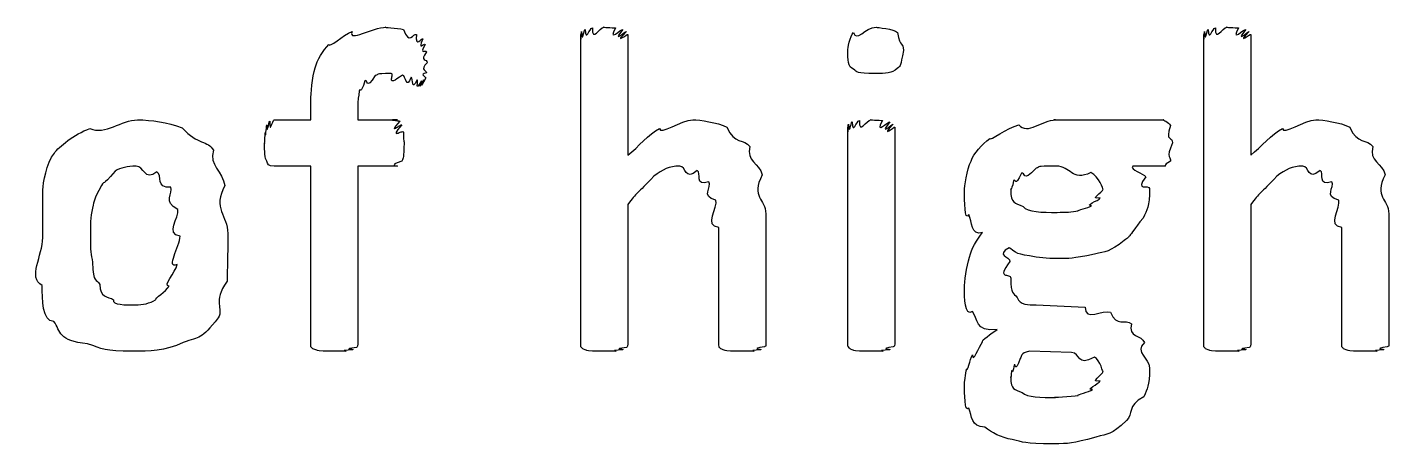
# Model space of a CAD drawing. Header units: millimetres. Extents: x 0 to 216, y 0 to 279.
# Drawn here: x 120.13 to 130.52, y 142.21 to 145.38 of the extents above; entities that cross this region are included whole.
import ezdxf

# ---------------------------------------------------------------- set-up
doc = ezdxf.new("R2010")
doc.units = ezdxf.units.MM
doc.layers.get('0').update_dxf_attribs({"linetype": 'CONTINUOUS'})

msp = doc.modelspace()

# ---------------------------------------------------------------- linework, layer by layer
at = {"color": 0}
for p, q in [((124.354, 142.969), (124.354, 145.328)), ((124.713, 145.328), (124.713, 144.407)), ((129.107, 142.969), (129.107, 145.328)), ((129.465, 145.328), (129.465, 144.407)), ((126.815, 145.207), (126.815, 145.207)), ((123.182, 145.113), (123.182, 145.113)), ((122.294, 144.677), (122.294, 144.826)), ((122.652, 144.788), (122.652, 144.677)), ((122.013, 144.677), (122.294, 144.677)), ((122.652, 144.677), (122.955, 144.677)), ((126.391, 142.969), (126.391, 144.622)), ((126.749, 144.622), (126.749, 142.969)), ((128.262, 144.677), (128.802, 144.677)), ((128.869, 144.501), (128.869, 144.501)), ((122.294, 144.325), (122.013, 144.325)), ((122.294, 142.969), (122.294, 144.325)), ((122.955, 144.325), (122.652, 144.325)), ((122.652, 144.325), (122.652, 142.969)), ((128.808, 144.325), (128.566, 144.325)), ((128.339, 144.148), (128.339, 144.148)), ((124.713, 144.032), (124.713, 142.969)), ((129.465, 144.032), (129.465, 142.969)), ((125.765, 143.961), (125.765, 142.969)), ((130.518, 143.961), (130.518, 142.969)), ((121.296, 143.79), (121.296, 143.79)), ((121.66, 143.812), (121.66, 143.812)), ((125.407, 142.969), (125.407, 143.856)), ((130.16, 142.969), (130.16, 143.856)), ((127.827, 143.266), (128.202, 143.25)), ((128.097, 142.903), (127.777, 142.913)), ((128.339, 142.759), (128.339, 142.759))]:
    msp.add_line(p, q, dxfattribs=at)
for points in [[(122.432, 145.251), (122.433, 145.22), (122.538, 145.328), (122.608, 145.35)], [(122.608, 145.35), (122.577, 145.264), (122.768, 145.383), (122.867, 145.383)], [(122.867, 145.383), (122.837, 145.383), (122.955, 145.378), (123, 145.367)], [(123, 145.367), (123.044, 145.242), (123.077, 145.342), (123.099, 145.328)], [(124.354, 145.328), (124.354, 145.235), (124.356, 145.342), (124.36, 145.35)], [(124.36, 145.35), (124.365, 145.251), (124.376, 145.362), (124.387, 145.367)], [(124.387, 145.367), (124.39, 145.262), (124.42, 145.378), (124.442, 145.378)], [(124.442, 145.378), (124.438, 145.264), (124.497, 145.383), (124.531, 145.383)], [(124.531, 145.383), (124.509, 145.383), (124.597, 145.38), (124.619, 145.378)], [(124.619, 145.378), (124.555, 145.262), (124.663, 145.373), (124.674, 145.367)], [(124.674, 145.367), (124.582, 145.251), (124.697, 145.357), (124.701, 145.35)], [(124.701, 145.35), (124.593, 145.24), (124.713, 145.339), (124.713, 145.328)], [(126.391, 145.207), (126.391, 145.214), (126.405, 145.318), (126.435, 145.344)], [(126.435, 145.344), (126.453, 145.264), (126.524, 145.383), (126.606, 145.383)], [(126.606, 145.383), (126.614, 145.383), (126.741, 145.369), (126.771, 145.344)], [(126.771, 145.344), (126.79, 145.218), (126.815, 145.276), (126.815, 145.207)], [(129.107, 145.328), (129.107, 145.235), (129.109, 145.342), (129.112, 145.35)], [(129.112, 145.35), (129.118, 145.251), (129.129, 145.362), (129.14, 145.367)], [(129.14, 145.367), (129.143, 145.262), (129.173, 145.378), (129.195, 145.378)], [(129.195, 145.378), (129.191, 145.264), (129.25, 145.383), (129.284, 145.383)], [(129.284, 145.383), (129.261, 145.383), (129.35, 145.38), (129.372, 145.378)], [(129.372, 145.378), (129.308, 145.262), (129.416, 145.373), (129.427, 145.367)], [(129.427, 145.367), (129.334, 145.251), (129.45, 145.357), (129.454, 145.35)], [(129.454, 145.35), (129.345, 145.24), (129.465, 145.339), (129.465, 145.328)], [(122.327, 145.074), (122.341, 145.132), (122.388, 145.207), (122.432, 145.251)], [(123.099, 145.328), (123.091, 145.218), (123.14, 145.306), (123.148, 145.295)], [(123.148, 145.295), (123.106, 145.196), (123.161, 145.269), (123.165, 145.251)], [(123.165, 145.251), (123.117, 145.162), (123.176, 145.218), (123.176, 145.196)], [(123.176, 145.196), (123.121, 145.118), (123.182, 145.146), (123.182, 145.113)], [(126.435, 145.063), (126.391, 145.077), (126.391, 145.136), (126.391, 145.207)], [(126.815, 145.207), (126.79, 145.081), (126.799, 145.094), (126.766, 145.069)], [(122.294, 144.826), (122.294, 144.872), (122.305, 145.004), (122.327, 145.074)], [(122.906, 145.03), (122.771, 145.03), (122.818, 145.025), (122.785, 145.014)], [(122.994, 145.019), (122.852, 144.912), (122.939, 145.03), (122.906, 145.03)], [(123.06, 145.003), (123.022, 144.901), (123.019, 145.015), (122.994, 145.019)], [(123.176, 145.036), (123.117, 145.019), (123.173, 145.008), (123.171, 144.997)], [(123.182, 145.113), (123.121, 145.052), (123.179, 145.054), (123.176, 145.036)], [(126.6, 145.03), (126.449, 145.03), (126.464, 145.041), (126.435, 145.063)], [(126.766, 145.069), (126.728, 145.03), (126.68, 145.03), (126.6, 145.03)], [(122.707, 144.975), (122.669, 144.857), (122.674, 144.931), (122.663, 144.898)], [(122.785, 145.014), (122.709, 144.894), (122.73, 144.993), (122.707, 144.975)], [(123.104, 144.981), (123.057, 144.887), (123.078, 144.994), (123.06, 145.003)], [(123.137, 144.975), (123.083, 144.876), (123.118, 144.976), (123.104, 144.981)], [(123.154, 144.981), (123.099, 144.876), (123.144, 144.975), (123.137, 144.975)], [(123.171, 144.997), (123.11, 144.883), (123.161, 144.984), (123.154, 144.981)], [(122.663, 144.898), (122.65, 144.794), (122.652, 144.832), (122.652, 144.788)], [(120.337, 144.424), (120.37, 144.471), (120.489, 144.567), (120.607, 144.611)], [(120.607, 144.611), (120.726, 144.559), (120.85, 144.677), (120.971, 144.677)], [(120.971, 144.677), (121.079, 144.677), (121.199, 144.657), (121.313, 144.617)], [(121.313, 144.617), (121.429, 144.482), (121.509, 144.523), (121.55, 144.446)], [(121.947, 144.584), (121.948, 144.519), (121.954, 144.624), (121.958, 144.639)], [(121.958, 144.639), (121.959, 144.548), (121.972, 144.662), (121.98, 144.666)], [(121.98, 144.666), (121.977, 144.559), (122.002, 144.677), (122.013, 144.677)], [(122.955, 144.677), (122.859, 144.677), (122.968, 144.673), (122.972, 144.666)], [(122.972, 144.666), (122.87, 144.548), (122.984, 144.653), (122.989, 144.639)], [(122.989, 144.639), (122.881, 144.519), (123, 144.606), (123, 144.584)], [(124.713, 144.407), (124.791, 144.471), (124.874, 144.567), (124.955, 144.611)], [(124.955, 144.611), (124.956, 144.559), (125.123, 144.677), (125.209, 144.677)], [(125.209, 144.677), (125.261, 144.677), (125.397, 144.658), (125.468, 144.622)], [(125.468, 144.622), (125.523, 144.486), (125.6, 144.536), (125.644, 144.473)], [(126.391, 144.622), (126.391, 144.53), (126.392, 144.636), (126.396, 144.645)], [(126.396, 144.645), (126.402, 144.545), (126.413, 144.657), (126.424, 144.661)], [(126.424, 144.661), (126.427, 144.556), (126.457, 144.672), (126.479, 144.672)], [(126.479, 144.672), (126.475, 144.559), (126.534, 144.677), (126.567, 144.677)], [(126.567, 144.677), (126.545, 144.677), (126.633, 144.675), (126.655, 144.672)], [(126.655, 144.672), (126.592, 144.556), (126.699, 144.668), (126.711, 144.661)], [(126.711, 144.661), (126.618, 144.545), (126.734, 144.651), (126.738, 144.645)], [(126.738, 144.645), (126.629, 144.53), (126.749, 144.629), (126.749, 144.622)], [(127.474, 144.534), (127.471, 144.512), (127.609, 144.617), (127.695, 144.639)], [(127.695, 144.639), (127.762, 144.559), (127.876, 144.677), (127.976, 144.677)], [(127.976, 144.677), (127.917, 144.677), (128.081, 144.677), (128.125, 144.677)], [(128.125, 144.677), (128.126, 144.677), (128.218, 144.677), (128.262, 144.677)], [(128.802, 144.677), (128.787, 144.677), (128.841, 144.662), (128.852, 144.633)], [(128.852, 144.633), (128.809, 144.501), (128.869, 144.559), (128.869, 144.501)], [(129.465, 144.407), (129.544, 144.471), (129.626, 144.567), (129.708, 144.611)], [(129.708, 144.611), (129.709, 144.559), (129.876, 144.677), (129.962, 144.677)], [(129.962, 144.677), (130.014, 144.677), (130.15, 144.658), (130.221, 144.622)], [(130.221, 144.622), (130.276, 144.486), (130.353, 144.536), (130.397, 144.473)], [(121.941, 144.501), (121.941, 144.475), (121.943, 144.562), (121.947, 144.584)], [(121.958, 144.363), (121.941, 144.38), (121.941, 144.438), (121.941, 144.501)], [(123.005, 144.501), (123.002, 144.38), (123, 144.392), (122.989, 144.363)], [(123, 144.584), (123.002, 144.475), (123.005, 144.534), (123.005, 144.501)], [(127.331, 144.363), (127.35, 144.42), (127.415, 144.49), (127.474, 144.534)], [(128.869, 144.501), (128.809, 144.38), (128.863, 144.392), (128.852, 144.363)], [(120.249, 144.143), (120.249, 144.195), (120.278, 144.347), (120.337, 144.424)], [(121.55, 144.446), (121.513, 144.332), (121.623, 144.282), (121.638, 144.176)], [(125.644, 144.473), (125.611, 144.365), (125.718, 144.343), (125.738, 144.259)], [(130.397, 144.473), (130.364, 144.365), (130.471, 144.343), (130.491, 144.259)], [(120.96, 144.325), (120.895, 144.325), (120.844, 144.311), (120.8, 144.286)], [(121.12, 144.28), (121.021, 144.206), (121.022, 144.325), (120.96, 144.325)], [(122.013, 144.325), (121.963, 144.325), (121.969, 144.337), (121.958, 144.363)], [(122.989, 144.363), (122.867, 144.325), (122.969, 144.325), (122.955, 144.325)], [(125.109, 144.325), (125.027, 144.325), (124.977, 144.298), (124.911, 144.248)], [(125.242, 144.292), (125.144, 144.206), (125.16, 144.325), (125.109, 144.325)], [(125.33, 144.204), (125.217, 144.166), (125.277, 144.272), (125.242, 144.292)], [(127.281, 144.137), (127.281, 144.166), (127.298, 144.297), (127.331, 144.363)], [(127.827, 144.308), (127.718, 144.188), (127.745, 144.288), (127.716, 144.27)], [(127.981, 144.325), (127.806, 144.325), (127.871, 144.319), (127.827, 144.308)], [(128.246, 144.275), (128.097, 144.206), (128.094, 144.325), (127.981, 144.325)], [(128.566, 144.325), (128.538, 144.298), (128.645, 144.271), (128.665, 144.242)], [(128.852, 144.363), (128.787, 144.325), (128.826, 144.325), (128.808, 144.325)], [(129.862, 144.325), (129.78, 144.325), (129.73, 144.298), (129.664, 144.248)], [(129.994, 144.292), (129.897, 144.206), (129.913, 144.325), (129.862, 144.325)], [(130.083, 144.204), (129.97, 144.166), (130.03, 144.272), (129.994, 144.292)], [(120.8, 144.286), (120.693, 144.155), (120.724, 144.223), (120.696, 144.176)], [(121.225, 144.165), (121.109, 144.151), (121.164, 144.254), (121.12, 144.28)], [(124.911, 144.248), (124.78, 144.107), (124.781, 144.128), (124.713, 144.032)], [(125.385, 144.066), (125.265, 144.089), (125.355, 144.166), (125.33, 144.204)], [(125.738, 144.259), (125.647, 144.082), (125.765, 144.078), (125.765, 143.961)], [(127.656, 144.214), (127.634, 144.111), (127.634, 144.168), (127.634, 144.143)], [(127.716, 144.27), (127.663, 144.155), (127.67, 144.236), (127.656, 144.214)], [(128.339, 144.148), (128.339, 144.144), (128.308, 144.245), (128.246, 144.275)], [(128.665, 144.242), (128.574, 144.126), (128.692, 144.187), (128.692, 144.154)], [(129.664, 144.248), (129.533, 144.107), (129.534, 144.128), (129.465, 144.032)], [(130.138, 144.066), (130.018, 144.089), (130.108, 144.166), (130.083, 144.204)], [(130.491, 144.259), (130.4, 144.082), (130.518, 144.078), (130.518, 143.961)], [(120.249, 143.779), (120.249, 143.857), (120.249, 144.032), (120.249, 144.143)], [(120.696, 144.176), (120.635, 144.06), (120.643, 144.071), (120.629, 144.005)], [(121.28, 143.994), (121.16, 144.052), (121.249, 144.117), (121.225, 144.165)], [(121.638, 144.176), (121.541, 144.001), (121.66, 143.947), (121.66, 143.812)], [(127.314, 143.956), (127.281, 143.895), (127.281, 144.067), (127.281, 144.137)], [(127.634, 144.143), (127.634, 144.034), (127.664, 144.049), (127.728, 144.016)], [(128.251, 144.022), (128.192, 144.023), (128.302, 144.06), (128.317, 144.082)], [(128.317, 144.082), (128.221, 144.067), (128.339, 144.126), (128.339, 144.148)], [(128.692, 144.154), (128.692, 144.008), (128.676, 143.994), (128.643, 143.928)], [(120.629, 144.005), (120.609, 143.931), (120.613, 143.874), (120.613, 143.801)], [(121.296, 143.79), (121.182, 143.807), (121.291, 143.931), (121.28, 143.994)], [(125.407, 143.856), (125.291, 143.865), (125.399, 144.013), (125.385, 144.066)], [(127.728, 144.016), (127.758, 143.972), (127.876, 143.972), (127.987, 143.972)], [(127.987, 143.972), (128.049, 143.972), (128.102, 143.975), (128.147, 143.983)], [(128.147, 143.983), (128.137, 143.99), (128.225, 144.006), (128.251, 144.022)], [(130.16, 143.856), (130.044, 143.865), (130.152, 144.013), (130.138, 144.066)], [(127.419, 143.818), (127.328, 143.792), (127.339, 143.903), (127.314, 143.956)], [(128.643, 143.928), (128.507, 143.758), (128.561, 143.804), (128.499, 143.757)], [(120.244, 143.415), (120.13, 143.472), (120.249, 143.643), (120.249, 143.779)], [(120.613, 143.801), (120.609, 143.666), (120.618, 143.658), (120.629, 143.591)], [(121.274, 143.575), (121.182, 143.538), (121.296, 143.713), (121.296, 143.79)], [(121.66, 143.812), (121.66, 143.615), (121.657, 143.559), (121.655, 143.448)], [(127.32, 143.63), (127.332, 143.696), (127.377, 143.763), (127.419, 143.818)], [(127.623, 143.702), (127.513, 143.644), (127.628, 143.637), (127.628, 143.597)], [(127.777, 143.641), (127.663, 143.652), (127.659, 143.68), (127.623, 143.702)], [(128.499, 143.757), (128.384, 143.666), (128.361, 143.677), (128.273, 143.652)], [(120.629, 143.591), (120.631, 143.421), (120.658, 143.472), (120.685, 143.421)], [(121.214, 143.41), (121.156, 143.41), (121.263, 143.512), (121.274, 143.575)], [(127.281, 143.393), (127.281, 143.439), (127.294, 143.56), (127.32, 143.63)], [(127.628, 143.597), (127.515, 143.45), (127.634, 143.517), (127.634, 143.47)], [(127.987, 143.619), (127.912, 143.619), (127.843, 143.626), (127.777, 143.641)], [(128.273, 143.652), (128.093, 143.619), (128.093, 143.619), (127.987, 143.619)], [(127.634, 143.47), (127.634, 143.343), (127.651, 143.361), (127.684, 143.322)], [(120.332, 143.14), (120.245, 143.141), (120.244, 143.308), (120.244, 143.415)], [(120.685, 143.421), (120.682, 143.322), (120.745, 143.334), (120.789, 143.305)], [(121.109, 143.305), (121.101, 143.317), (121.187, 143.366), (121.214, 143.41)], [(121.655, 143.448), (121.539, 143.28), (121.632, 143.247), (121.588, 143.167)], [(127.342, 143.217), (127.281, 143.17), (127.281, 143.33), (127.281, 143.393)], [(120.789, 143.305), (120.77, 143.266), (120.888, 143.266), (120.954, 143.266)], [(120.954, 143.266), (121.012, 143.266), (121.065, 143.279), (121.109, 143.305)], [(127.684, 143.322), (127.703, 143.266), (127.768, 143.266), (127.827, 143.266)], [(121.588, 143.167), (121.451, 143.002), (121.453, 143.024), (121.319, 142.98)], [(127.529, 143.079), (127.361, 143.06), (127.382, 143.162), (127.342, 143.217)], [(128.202, 143.25), (128.199, 143.134), (128.335, 143.233), (128.395, 143.211)], [(128.395, 143.211), (128.439, 143.093), (128.51, 143.163), (128.554, 143.123)], [(120.591, 142.969), (120.362, 142.991), (120.39, 143.065), (120.332, 143.14)], [(127.419, 142.985), (127.405, 142.994), (127.488, 143.049), (127.529, 143.079)], [(128.554, 143.123), (128.527, 143.015), (128.632, 143.038), (128.654, 142.98)], [(120.938, 142.913), (120.712, 142.913), (120.708, 142.931), (120.591, 142.969)], [(121.319, 142.98), (121.182, 142.913), (121.059, 142.913), (120.938, 142.913)], [(122.3, 142.941), (122.294, 142.938), (122.294, 142.958), (122.294, 142.969)], [(122.333, 142.925), (122.305, 142.927), (122.306, 142.937), (122.3, 142.941)], [(122.641, 142.941), (122.521, 142.927), (122.627, 142.931), (122.614, 142.925)], [(122.652, 142.969), (122.65, 142.938), (122.648, 142.948), (122.641, 142.941)], [(124.36, 142.941), (124.354, 142.938), (124.354, 142.958), (124.354, 142.969)], [(124.387, 142.925), (124.365, 142.927), (124.367, 142.937), (124.36, 142.941)], [(124.701, 142.941), (124.582, 142.927), (124.688, 142.931), (124.674, 142.925)], [(124.713, 142.969), (124.71, 142.938), (124.708, 142.948), (124.701, 142.941)], [(125.413, 142.941), (125.408, 142.938), (125.407, 142.958), (125.407, 142.969)], [(125.44, 142.925), (125.42, 142.927), (125.42, 142.937), (125.413, 142.941)], [(125.754, 142.947), (125.636, 142.927), (125.741, 142.931), (125.727, 142.925)], [(125.765, 142.969), (125.765, 142.942), (125.761, 142.954), (125.754, 142.947)], [(126.396, 142.947), (126.391, 142.942), (126.391, 142.96), (126.391, 142.969)], [(126.424, 142.925), (126.402, 142.927), (126.403, 142.938), (126.396, 142.947)], [(126.738, 142.947), (126.618, 142.927), (126.724, 142.931), (126.711, 142.925)], [(126.749, 142.969), (126.746, 142.942), (126.745, 142.954), (126.738, 142.947)], [(127.342, 142.886), (127.343, 142.812), (127.389, 142.952), (127.419, 142.985)], [(128.654, 142.98), (128.574, 142.903), (128.692, 142.861), (128.692, 142.787)], [(129.112, 142.941), (129.107, 142.938), (129.107, 142.958), (129.107, 142.969)], [(129.14, 142.925), (129.118, 142.927), (129.119, 142.937), (129.112, 142.941)], [(129.454, 142.941), (129.334, 142.927), (129.441, 142.931), (129.427, 142.925)], [(129.465, 142.969), (129.462, 142.938), (129.461, 142.948), (129.454, 142.941)], [(130.165, 142.941), (130.161, 142.938), (130.16, 142.958), (130.16, 142.969)], [(130.193, 142.925), (130.172, 142.927), (130.172, 142.937), (130.165, 142.941)], [(130.507, 142.947), (130.388, 142.927), (130.493, 142.931), (130.479, 142.925)], [(130.518, 142.969), (130.518, 142.942), (130.514, 142.954), (130.507, 142.947)], [(122.388, 142.913), (122.334, 142.916), (122.347, 142.921), (122.333, 142.925)], [(122.476, 142.913), (122.378, 142.913), (122.41, 142.913), (122.388, 142.913)], [(122.559, 142.913), (122.448, 142.913), (122.509, 142.913), (122.476, 142.913)], [(122.614, 142.925), (122.493, 142.916), (122.581, 142.916), (122.559, 142.913)], [(124.442, 142.913), (124.39, 142.916), (124.401, 142.921), (124.387, 142.925)], [(124.531, 142.913), (124.438, 142.913), (124.467, 142.913), (124.442, 142.913)], [(124.619, 142.913), (124.509, 142.913), (124.567, 142.913), (124.531, 142.913)], [(124.674, 142.925), (124.555, 142.916), (124.643, 142.916), (124.619, 142.913)], [(125.495, 142.913), (125.446, 142.916), (125.454, 142.921), (125.44, 142.925)], [(125.589, 142.913), (125.493, 142.913), (125.52, 142.913), (125.495, 142.913)], [(125.671, 142.913), (125.563, 142.913), (125.622, 142.913), (125.589, 142.913)], [(125.727, 142.925), (125.611, 142.916), (125.696, 142.916), (125.671, 142.913)], [(126.479, 142.913), (126.427, 142.916), (126.438, 142.921), (126.424, 142.925)], [(126.567, 142.913), (126.475, 142.913), (126.504, 142.913), (126.479, 142.913)], [(126.655, 142.913), (126.545, 142.913), (126.603, 142.913), (126.567, 142.913)], [(126.711, 142.925), (126.592, 142.916), (126.68, 142.916), (126.655, 142.913)], [(127.298, 142.781), (127.303, 142.746), (127.322, 142.853), (127.342, 142.886)], [(127.706, 142.858), (127.663, 142.741), (127.672, 142.824), (127.661, 142.809)], [(127.777, 142.913), (127.7, 142.896), (127.724, 142.878), (127.706, 142.858)], [(128.273, 142.869), (128.133, 142.79), (128.17, 142.903), (128.097, 142.903)], [(128.339, 142.759), (128.339, 142.741), (128.317, 142.845), (128.273, 142.869)], [(129.195, 142.913), (129.143, 142.916), (129.154, 142.921), (129.14, 142.925)], [(129.284, 142.913), (129.191, 142.913), (129.22, 142.913), (129.195, 142.913)], [(129.372, 142.913), (129.261, 142.913), (129.319, 142.913), (129.284, 142.913)], [(129.427, 142.925), (129.308, 142.916), (129.396, 142.916), (129.372, 142.913)], [(130.248, 142.913), (130.198, 142.916), (130.207, 142.921), (130.193, 142.925)], [(130.342, 142.913), (130.245, 142.913), (130.273, 142.913), (130.248, 142.913)], [(130.424, 142.913), (130.315, 142.913), (130.375, 142.913), (130.342, 142.913)], [(130.479, 142.925), (130.364, 142.916), (130.449, 142.916), (130.424, 142.913)], [(127.281, 142.66), (127.281, 142.668), (127.287, 142.741), (127.298, 142.781)], [(127.64, 142.765), (127.634, 142.679), (127.634, 142.73), (127.634, 142.715)], [(127.661, 142.809), (127.641, 142.712), (127.642, 142.78), (127.64, 142.765)], [(128.317, 142.688), (128.221, 142.668), (128.339, 142.735), (128.339, 142.759)], [(128.692, 142.787), (128.692, 142.635), (128.677, 142.637), (128.648, 142.566)], [(127.314, 142.478), (127.281, 142.444), (127.281, 142.594), (127.281, 142.66)], [(127.634, 142.715), (127.634, 142.613), (127.663, 142.626), (127.722, 142.599)], [(128.257, 142.621), (128.196, 142.62), (128.306, 142.663), (128.317, 142.688)], [(127.722, 142.599), (127.755, 142.561), (127.868, 142.561), (127.976, 142.561)], [(127.976, 142.561), (127.932, 142.561), (128.102, 142.566), (128.147, 142.577)], [(128.147, 142.577), (128.141, 142.583), (128.23, 142.603), (128.257, 142.621)], [(128.648, 142.566), (128.516, 142.495), (128.574, 142.437), (128.516, 142.384)], [(127.435, 142.335), (127.328, 142.333), (127.339, 142.423), (127.314, 142.478)], [(127.645, 142.241), (127.557, 142.252), (127.491, 142.295), (127.435, 142.335)], [(128.516, 142.384), (128.397, 142.271), (128.379, 142.288), (128.284, 142.258)], [(127.959, 142.208), (127.729, 142.208), (127.733, 142.219), (127.645, 142.241)], [(128.284, 142.258), (128.093, 142.208), (128.083, 142.208), (127.959, 142.208)]]:
    msp.add_open_spline(points, degree=3, dxfattribs=at)

doc.saveas('drawing.dxf')
